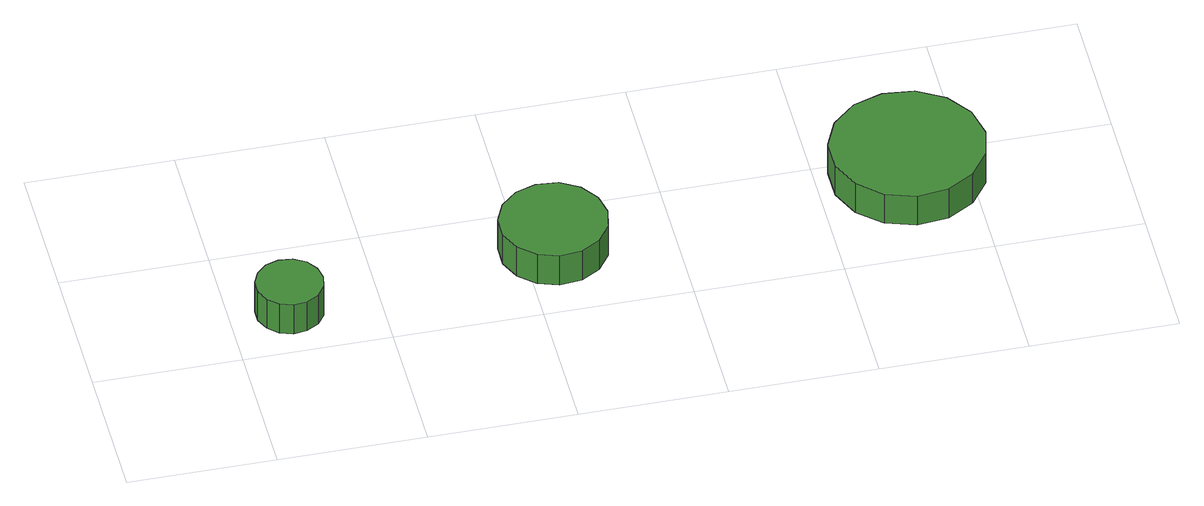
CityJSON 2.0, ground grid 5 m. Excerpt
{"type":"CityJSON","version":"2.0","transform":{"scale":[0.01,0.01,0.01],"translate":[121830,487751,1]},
"CityObjects":{
"tree1":{"type":"SolitaryVegetationObject","attributes":{"function":"something"},"geometry":[{"type":"MultiSurface","lod":"1","boundaries":[[[0,1,2,3,4,5,6,7,8,9,10,11,12,13,14]],[[15,16,17,18,19,20,21,22,23,24,25,26,27,28,29]],[[0,29,28,1]],[[1,28,27,2]],[[2,27,26,3]],[[3,26,25,4]],[[4,25,24,5]],[[5,24,23,6]],[[6,23,22,7]],[[7,22,21,8]],[[8,21,20,9]],[[9,20,19,10]],[[10,19,18,11]],[[11,18,17,12]],[[12,17,16,13]],[[13,16,15,14]],[[14,15,29,0]]]}]},
"tree2":{"type":"SolitaryVegetationObject","attributes":{"function":"something"},"geometry":[{"type":"MultiSurface","lod":"1","boundaries":[[[30,31,32,33,34,35,36,37,38,39,40,41,42,43,44]],[[45,46,47,48,49,50,51,52,53,54,55,56,57,58,59]],[[30,59,58,31]],[[31,58,57,32]],[[32,57,56,33]],[[33,56,55,34]],[[34,55,54,35]],[[35,54,53,36]],[[36,53,52,37]],[[37,52,51,38]],[[38,51,50,39]],[[39,50,49,40]],[[40,49,48,41]],[[41,48,47,42]],[[42,47,46,43]],[[43,46,45,44]],[[44,45,59,30]]]}]},
"tree3":{"type":"SolitaryVegetationObject","attributes":{"function":"something"},"geometry":[{"type":"MultiSurface","lod":"1","boundaries":[[[60,61,62,63,64,65,66,67,68,69,70,71,72,73,74]],[[75,76,77,78,79,80,81,82,83,84,85,86,87,88,89]],[[60,89,88,61]],[[61,88,87,62]],[[62,87,86,63]],[[63,86,85,64]],[[64,85,84,65]],[[65,84,83,66]],[[66,83,82,67]],[[67,82,81,68]],[[68,81,80,69]],[[69,80,79,70]],[[70,79,78,71]],[[71,78,77,72]],[[72,77,76,73]],[[73,76,75,74]],[[74,75,89,60]]]}]}
},
"vertices":[
[313,200,148],[303,246,148],[276,284,148],[235,307,148],[188,312,148],[143,298,148],[109,266,148],[89,223,148],[89,177,148],[109,134,148],[143,102,148],[188,88,148],[235,93,148],[276,116,148],[303,154,148],[303,154,23],[276,116,23],[235,93,23],[188,88,23],[143,102,23],[109,134,23],[89,177,23],[89,223,23],[109,266,23],[143,298,23],[188,312,23],[235,307,23],[276,284,23],[303,246,23],[313,200,23],
[1280,300,156],[1265,373,156],[1221,434,156],[1156,472,156],[1081,479,156],[1010,456,156],[954,406,156],[923,338,156],[923,262,156],[954,194,156],[1010,144,156],[1081,121,156],[1156,128,156],[1221,166,156],[1265,227,156],[1265,227,31],[1221,166,31],[1156,128,31],[1081,121,31],[1010,144,31],[954,194,31],[923,262,31],[923,338,31],[954,406,31],[1010,456,31],[1081,479,31],[1156,472,31],[1221,434,31],[1265,373,31],[1280,300,31],
[2559,400,161],[2536,505,161],[2473,592,161],[2380,646,161],[2273,657,161],[2171,624,161],[2091,552,161],[2047,454,161],[2047,346,161],[2091,248,161],[2171,176,161],[2273,143,161],[2380,154,161],[2473,208,161],[2536,295,161],[2536,295,36],[2473,208,36],[2380,154,36],[2273,143,36],[2171,176,36],[2091,248,36],[2047,346,36],[2047,454,36],[2091,552,36],[2171,624,36],[2273,657,36],[2380,646,36],[2473,592,36],[2536,505,36],[2559,400,36]
]}
